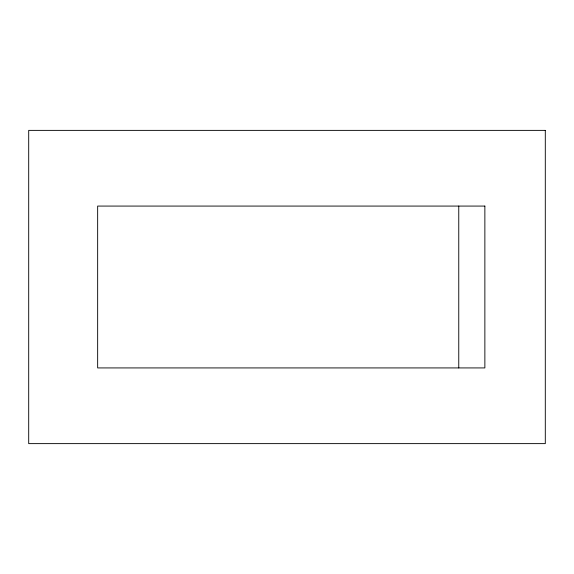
<?xml version="1.0" encoding="UTF-8"?>
<svg xmlns="http://www.w3.org/2000/svg" width="574" height="574" viewBox="0 0 574 574"><rect width="100%" height="100%" fill="white"/><g stroke="black" fill="none" stroke-linecap="round" stroke-linejoin="round"><path stroke-width="0.86" d="M458.762 206.073L458.762 367.927M545.3 130.377L28.7 130.377L28.7 443.623L545.3 443.623L545.3 130.377M484.865 206.073L97.652 206.073L97.652 367.927L484.865 367.927L484.865 206.073"/></g></svg>
